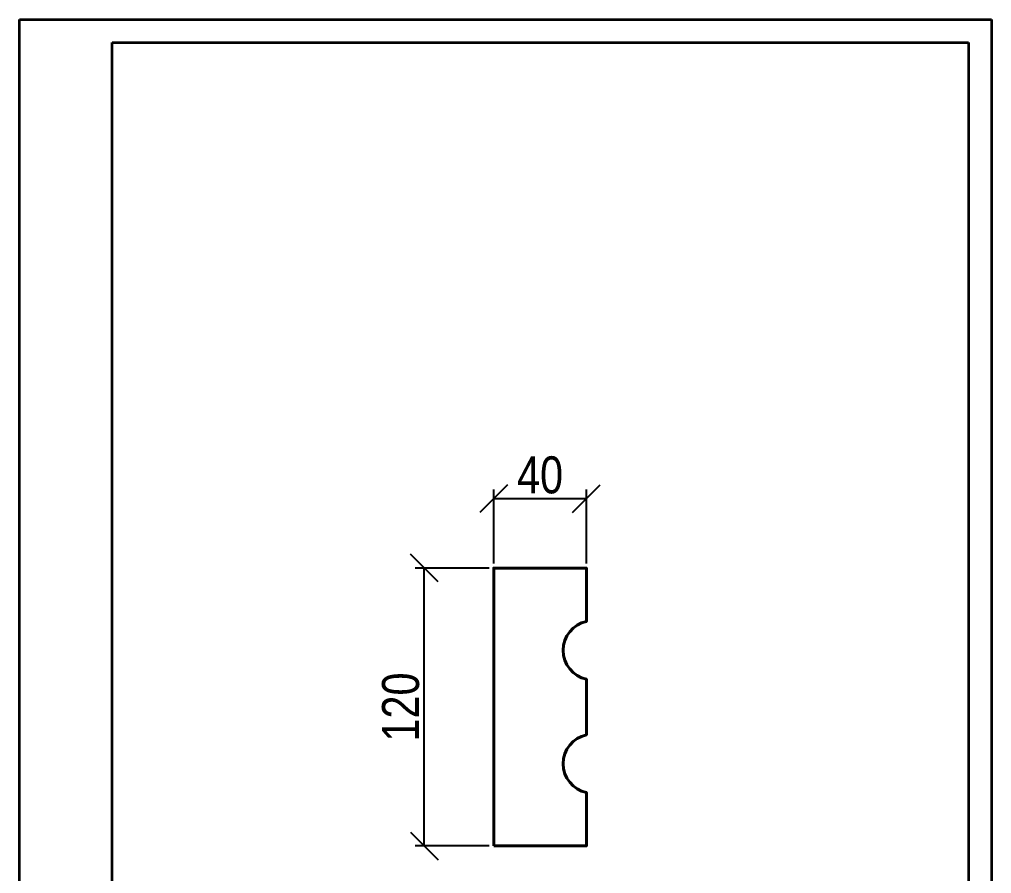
# Model space of a CAD drawing. Header units: millimetres. Extents: x 0 to 420, y 0 to 594.
# Drawn here: x 0 to 420, y 225.1 to 594 of the extents above; entities that cross this region are included whole.
import ezdxf

# ---------------------------------------------------------------- set-up
doc = ezdxf.new("R2010")
doc.units = ezdxf.units.MM
doc.layers.get('0').update_dxf_attribs({"lineweight": 35})
doc.layers.add('архио', color=252, linetype='Continuous', lineweight=40)
doc.layers.add('Размеры', color=5, linetype='Continuous', lineweight=9)
doc.styles.add('Размер', font='ARIAL.TTF', dxfattribs={"width": 0.8})
doc.dimstyles.new('M 1-1_h16_(M 1-4)', dxfattribs={"dimtxt": 16, "dimasz": 12, "dimexe": 4, "dimexo": 2, "dimgap": 2, "dimtad": 1, "dimdec": 0, "dimtxsty": 'Размер', "dimblk": 'OBLIQUE', "dimcen": 2.5, "dimadec": 0, "dimazin": 0, "dimtfac": 1, "dimtdec": 0, "dimtmove": 0, "dimatfit": 3, "dimfxl": 0, "dimarcsym": 0})

# ---------------------------------------------------------------- blocks, each defined once
blk = doc.blocks.new('A$C49AA496E')
for p, q in [((-5.684341886080801e-14, -2.788019628496841e-07), (-5.684341886080801e-14, 296.999999721198)), ((-5.684341886080801e-14, 296.999999721198), (210, 296.999999721198)), ((210, 296.999999721198), (210, -2.788019628496841e-07)), ((20, 4.999999721198037), (20, 291.999999721198)), ((20, 291.999999721198), (205, 291.9999997211971)), ((205, 291.999999721198), (205, 4.999999721198037))]:
    blk.add_line(p, q)
blk = doc.blocks.new('_Oblique')
at = {"color": 0, "linetype": 'ByBlock', "lineweight": -2}
blk.add_line((-0.5, -0.5), (0.5, 0.5), dxfattribs=at)
blk = doc.blocks.new('*D13')
at = {"layer": 'Defpoints', "color": 0}
for p in [(174.92890169556, 357), (204.92890169556, 357), (204.92890169556, 236.9999999999999)]:
    blk.add_point(p, dxfattribs=at)
at = {"layer": 'Размеры', "color": 0, "lineweight": -2}
for p, q in [((202.92890169556, 357), (170.92890169556, 357)), ((174.92890169556, 236.9999999999999), (174.92890169556, 357)), ((202.92890169556, 236.9999999999999), (170.92890169556, 236.9999999999999))]:
    blk.add_line(p, q, dxfattribs=at)
at = {"layer": 'Размеры', "color": 0, "lineweight": -2, "xscale": 12, "yscale": 12, "zscale": 12}
for p, rotation in [((174.92890169556, 357), 90), ((174.92890169556, 236.9999999999999), 270)]:
    blk.add_blockref('_Oblique', p, dxfattribs=dict(at, rotation=rotation))
at = {"layer": 'Размеры', "color": 0, "insert": (164.7597338920129, 297), "char_height": 16, "attachment_point": 5, "rotation": 90, "style": 'Размер'}
blk.add_mtext('120', dxfattribs=at)
blk = doc.blocks.new('*D14')
at = {"layer": 'Defpoints', "color": 0}
for p in [(244.92890169556, 387), (204.92890169556, 357), (244.92890169556, 357)]:
    blk.add_point(p, dxfattribs=at)
at = {"layer": 'Размеры', "color": 0, "lineweight": -2}
for p, q in [((204.92890169556, 359), (204.92890169556, 391)), ((244.92890169556, 359), (244.92890169556, 391)), ((204.92890169556, 387), (244.92890169556, 387))]:
    blk.add_line(p, q, dxfattribs=at)
at = {"layer": 'Размеры', "color": 0, "lineweight": -2, "xscale": 12, "yscale": 12, "zscale": 12, "rotation": 180}
blk.add_blockref('_Oblique', (204.92890169556, 387), dxfattribs=at)
at = {"layer": 'Размеры', "color": 0, "lineweight": -2, "xscale": 12, "yscale": 12, "zscale": 12}
blk.add_blockref('_Oblique', (244.92890169556, 387), dxfattribs=at)
at = {"layer": 'Размеры', "color": 0, "insert": (224.92890169556, 397.1691678035471), "char_height": 16, "attachment_point": 5, "style": 'Размер'}
blk.add_mtext('40', dxfattribs=at)

msp = doc.modelspace()

# ---------------------------------------------------------------- linework, layer by layer
at = {"layer": 'архио'}
msp.add_lwpolyline([(204.92890169556, 236.9999999999999), (204.92890169556, 357), (244.92890169556, 357), (244.92890169556, 334, 0.8000000000000113), (244.92890169556, 308.9999999999998), (244.92890169556, 285, 0.8000000000000078), (244.92890169556, 259.9999999999998), (244.92890169556, 236.9999999999999)], format="xyb", close=True, dxfattribs=at)

# ---------------------------------------------------------------- block references
at = {"xscale": 2, "yscale": 2, "zscale": 2}
msp.add_blockref('A$C49AA496E', (1.13686837721616e-13, 5.576039256993681e-07), dxfattribs=at)

# ---------------------------------------------------------------- dimensions: what is measured, and where the dimension line sits
at = {"layer": 'Размеры'}
dim = msp.add_linear_dim(base=(244.92890169556, 387), p1=(204.92890169556, 357), p2=(244.92890169556, 357), dimstyle='M 1-1_h16_(M 1-4)', dxfattribs=at)
dim.commit()
dim.dimension.update_dxf_attribs({"geometry": '*D14', "text_midpoint": (224.92890169556, 397.1691678035471)})
dim = msp.add_linear_dim(base=(174.92890169556, 357), p1=(204.92890169556, 236.9999999999999), p2=(204.92890169556, 357), angle=90, dimstyle='M 1-1_h16_(M 1-4)', dxfattribs=at)
dim.commit()
dim.dimension.update_dxf_attribs({"geometry": '*D13', "text_midpoint": (164.7597338920129, 297)})

doc.saveas('drawing.dxf')
